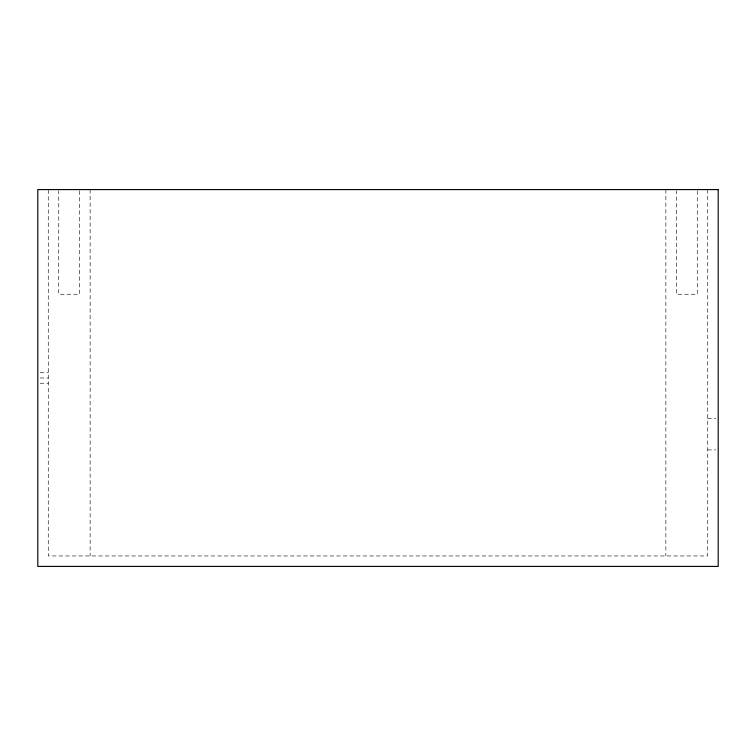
<?xml version="1.0" encoding="UTF-8"?>
<svg xmlns="http://www.w3.org/2000/svg" width="756" height="756" viewBox="0 0 756 756"><rect width="100%" height="100%" fill="white"/><g stroke="black" fill="none" stroke-linecap="round" stroke-linejoin="round"><path stroke-width="0.57" stroke-dasharray="3.78 2.83" d="M40.125 372.765L48.271 372.765M40.125 378L48.271 378M40.125 383.235L48.271 383.235M707.729 418.512L715.875 418.512M707.729 449.914L715.875 449.914M707.729 189.586L707.729 555.953L48.271 555.953L48.271 189.586M697.268 190.758L697.268 294.254L676.327 294.254L676.327 190.758M665.866 189.586L665.866 555.953M90.134 189.586L90.134 555.953M79.645 190.758L79.673 294.254L58.732 294.254L58.76 190.758"/><path stroke-width="1.13" d="M718.2 189.586L37.8 189.586L37.8 566.414L718.2 566.414L718.2 189.586"/></g></svg>
